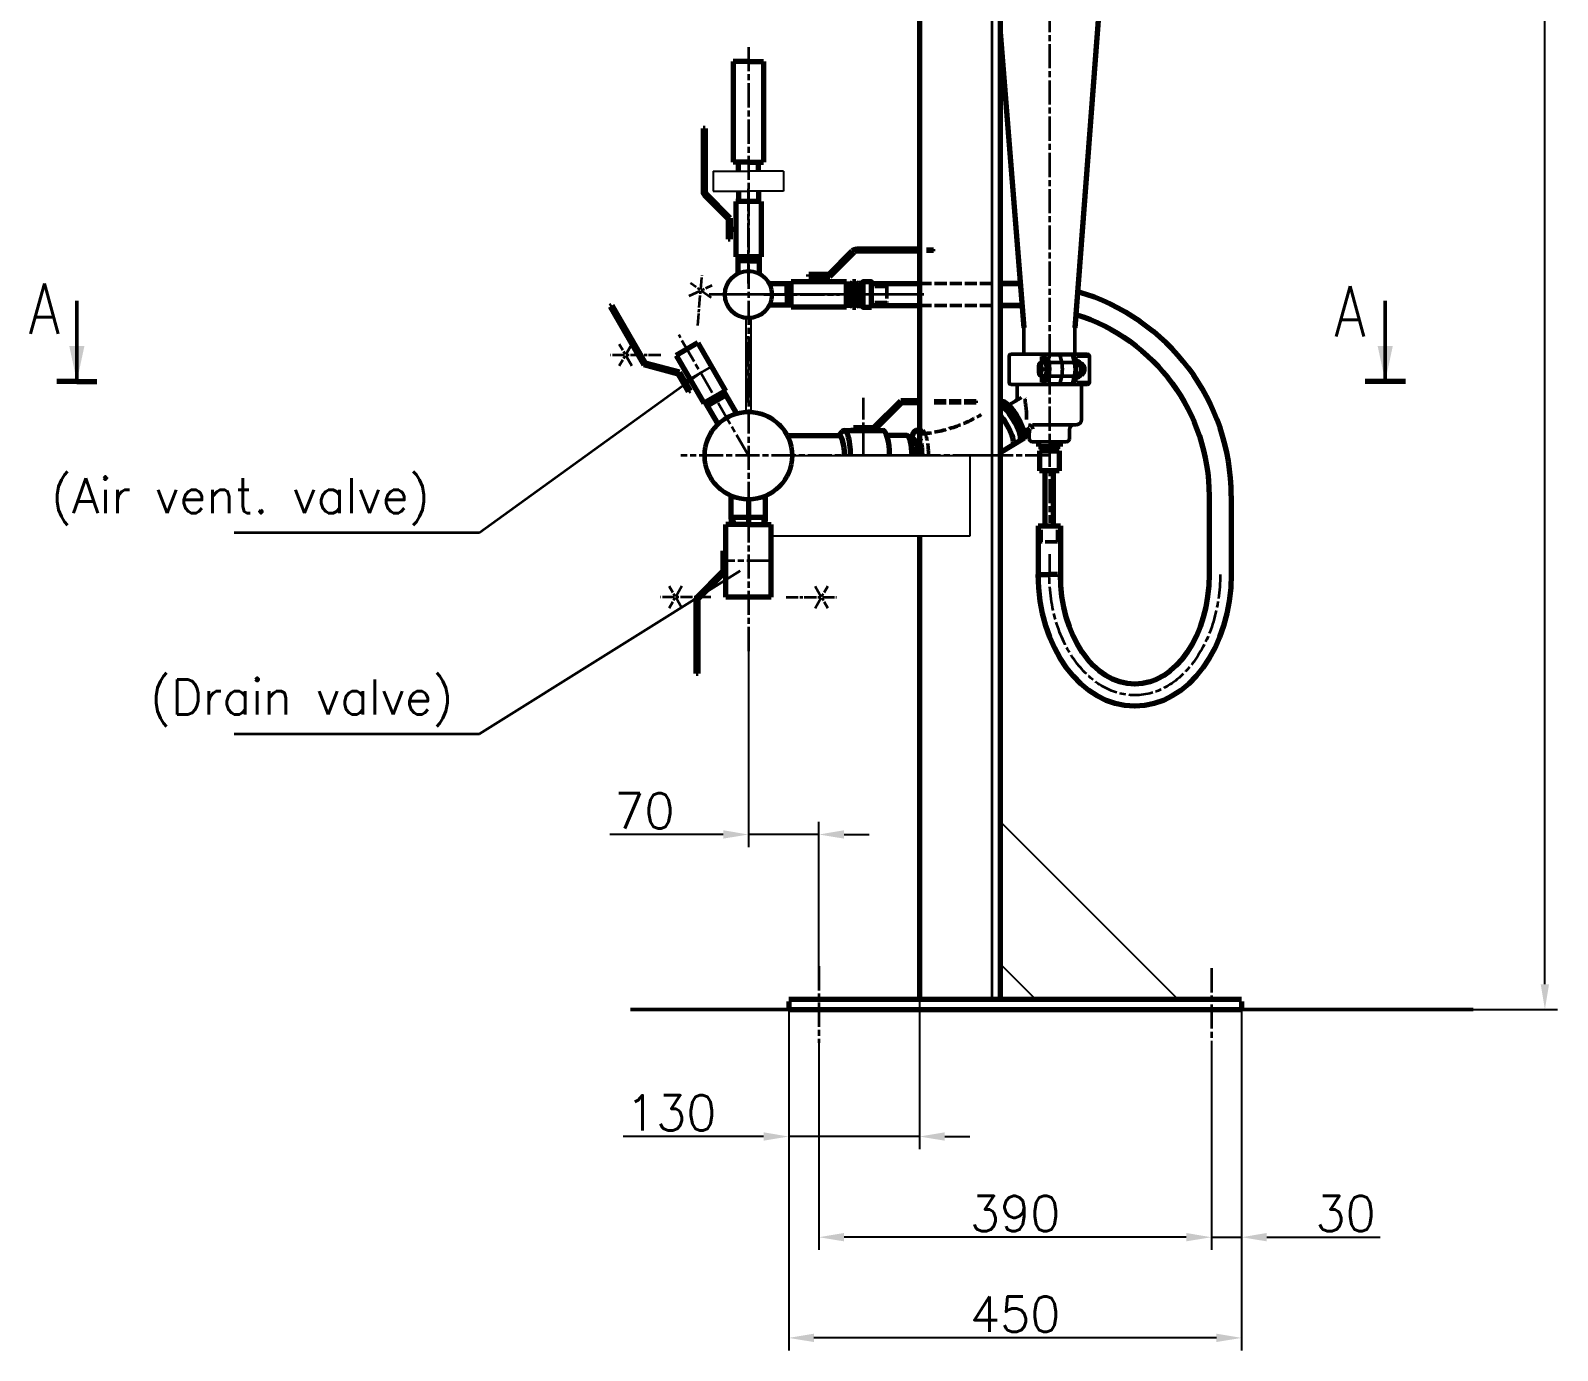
# Model space of a CAD drawing. Header units: millimetres. Extents: x 342 to 10709, y -204 to 5496.
# Drawn here: x 3415 to 4932, y -204 to 1107 of the extents above; entities that cross this region are included whole.
import ezdxf

# ---------------------------------------------------------------- set-up
doc = ezdxf.new("R2010")
doc.units = ezdxf.units.MM
doc.linetypes.add('ACAD_ISO02W100', pattern=[15, 12, -3])
doc.linetypes.add('ACAD_ISO08W100', pattern=[36, 24, -3, 6, -3])
doc.layers.add('AHL-CON-70', color=7, linetype='Continuous')
for name, color, linetype, lineweight in [('M_EQUIP_D1', 3, 'Continuous', 35), ('M_EQUIP_E3', 3, 'Continuous', 35), ('M_EQUIP_E5', 2, 'ACAD_ISO02W100', 50), ('M_EQUIP_E7', 7, 'Continuous', 70), ('M_EQUIP_T13', 3, 'Continuous', 35), ('M_EQUIP_TA5', 2, 'Continuous', 50), ('M_TANKS_E3', 3, 'ACAD_ISO08W100', 35), ('M_TANKS_E7', 7, 'Continuous', 70), ('Visible Edges', 7, 'Continuous', 50), ('Visible Tangent Edges', 7, 'Continuous', 50)]:
    doc.layers.add(name, color=color, linetype=linetype, lineweight=lineweight)
doc.styles.add('Simplex', font='SIMPLEX.SHX')
doc.dimstyles.new('nordic-1-35-0', dxfattribs={"dimscale": 10, "dimtxt": 3.5, "dimasz": 2.5, "dimexe": 1.25, "dimexo": 0, "dimgap": 0.6, "dimtad": 1, "dimdec": 0, "dimdsep": 46, "dimtxsty": 'Simplex', "dimcen": 2.5, "dimclrd": 3, "dimclre": 3, "dimclrt": 3, "dimadec": 1, "dimazin": 2, "dimtfac": 1, "dimtdec": 0, "dimtmove": 0, "dimatfit": 0, "dimfxl": 1, "dimtolj": 1, "dimtzin": 0, "dimarcsym": 0})

# ---------------------------------------------------------------- blocks, each defined once
blk = doc.blocks.new('*D21')
at = {"layer": 'Defpoints', "color": 0, "linetype": 'Continuous', "transparency": 16777216}
for p in [(4198.2, 101.9), (4588.2, 103.8), (4198.2, -91.1)]:
    blk.add_point(p, dxfattribs=at)
at = {"layer": 'M_EQUIP_D1', "color": 3, "linetype": 'Continuous', "lineweight": -2, "transparency": 16777216}
for p, q in [((4198.2, 101.9), (4198.2, -103.6)), ((4588.2, 103.8), (4588.2, -103.6)), ((4563.2, -91.1), (4223.2, -91.1))]:
    blk.add_line(p, q, dxfattribs=at)
at = {"layer": 'M_EQUIP_D1', "color": 3, "linetype": 'Continuous', "transparency": 16777216}
for points in [[(4223.2, -86.9), (4223.2, -95.2), (4198.2, -91.1)], [(4563.2, -86.9), (4563.2, -95.2), (4588.2, -91.1)]]:
    blk.add_solid(points, dxfattribs=at)
at = {"layer": 'M_EQUIP_D1', "color": 3, "linetype": 'Continuous', "transparency": 16777216, "insert": (4393.2, -67.6), "char_height": 35, "attachment_point": 5, "style": 'Simplex'}
blk.add_mtext('\\A1;390', dxfattribs=at)
blk = doc.blocks.new('*D22')
at = {"layer": 'Defpoints', "color": 0, "linetype": 'Continuous', "transparency": 16777216}
for p in [(4168.2, 135.2), (4618.2, 135.2), (4168.2, -191.1)]:
    blk.add_point(p, dxfattribs=at)
at = {"layer": 'M_EQUIP_D1', "color": 3, "linetype": 'Continuous', "lineweight": -2, "transparency": 16777216}
for p, q in [((4168.2, 135.2), (4168.2, -203.6)), ((4618.2, 135.2), (4618.2, -203.6)), ((4593.2, -191.1), (4193.2, -191.1))]:
    blk.add_line(p, q, dxfattribs=at)
at = {"layer": 'M_EQUIP_D1', "color": 3, "linetype": 'Continuous', "transparency": 16777216}
for points in [[(4193.2, -186.9), (4193.2, -195.2), (4168.2, -191.1)], [(4593.2, -186.9), (4593.2, -195.2), (4618.2, -191.1)]]:
    blk.add_solid(points, dxfattribs=at)
at = {"layer": 'M_EQUIP_D1', "color": 3, "linetype": 'Continuous', "transparency": 16777216, "insert": (4393.2, -167.6), "char_height": 35, "attachment_point": 5, "style": 'Simplex'}
blk.add_mtext('\\A1;450', dxfattribs=at)
blk = doc.blocks.new('*D23')
at = {"layer": 'Defpoints', "color": 0, "linetype": 'Continuous', "transparency": 16777216}
for p in [(4298.2, 143.2), (4168.2, 135.2), (4298.2, 8.9)]:
    blk.add_point(p, dxfattribs=at)
at = {"layer": 'M_EQUIP_D1', "color": 3, "linetype": 'Continuous', "lineweight": -2, "transparency": 16777216}
for p, q in [((4298.2, 143.2), (4298.2, -3.6)), ((4168.2, 135.2), (4168.2, -3.6)), ((4143.2, 8.9), (4003.9, 8.9)), ((4298.2, 8.9), (4168.2, 8.9)), ((4323.2, 8.9), (4348.2, 8.9))]:
    blk.add_line(p, q, dxfattribs=at)
at = {"layer": 'M_EQUIP_D1', "color": 3, "linetype": 'Continuous', "transparency": 16777216}
for points in [[(4143.2, 13.1), (4143.2, 4.8), (4168.2, 8.9)], [(4323.2, 13.1), (4323.2, 4.8), (4298.2, 8.9)]]:
    blk.add_solid(points, dxfattribs=at)
at = {"layer": 'M_EQUIP_D1', "color": 3, "linetype": 'Continuous', "transparency": 16777216, "insert": (4051.5, 32.4), "char_height": 35, "attachment_point": 5, "style": 'Simplex'}
blk.add_mtext('\\A1;130', dxfattribs=at)
blk = doc.blocks.new('*D24')
at = {"layer": 'Defpoints', "color": 0, "linetype": 'Continuous', "transparency": 16777216}
for p in [(4128.2, 491), (4128.2, 308.9), (4198.2, 178)]:
    blk.add_point(p, dxfattribs=at)
at = {"layer": 'M_EQUIP_D1', "color": 3, "linetype": 'Continuous', "lineweight": -2, "transparency": 16777216}
for p, q in [((4128.2, 491), (4128.2, 296.4)), ((4198.2, 178), (4198.2, 321.4)), ((4103.2, 308.9), (3990.5, 308.9)), ((4198.2, 308.9), (4128.2, 308.9)), ((4223.2, 308.9), (4248.2, 308.9))]:
    blk.add_line(p, q, dxfattribs=at)
at = {"layer": 'M_EQUIP_D1', "color": 3, "linetype": 'Continuous', "transparency": 16777216}
for points in [[(4103.2, 313.1), (4103.2, 304.8), (4128.2, 308.9)], [(4223.2, 313.1), (4223.2, 304.8), (4198.2, 308.9)]]:
    blk.add_solid(points, dxfattribs=at)
at = {"layer": 'M_EQUIP_D1', "color": 3, "linetype": 'Continuous', "transparency": 16777216, "insert": (4024.9, 332.4), "char_height": 35, "attachment_point": 5, "style": 'Simplex'}
blk.add_mtext('\\A1;70', dxfattribs=at)
blk = doc.blocks.new('*D25')
at = {"layer": 'Defpoints', "color": 0, "linetype": 'Continuous', "transparency": 16777216}
for p in [(4618.2, 135.2), (4588.2, 103.8), (4618.2, -91.1)]:
    blk.add_point(p, dxfattribs=at)
at = {"layer": 'M_EQUIP_D1', "color": 3, "linetype": 'Continuous', "lineweight": -2, "transparency": 16777216}
for p, q in [((4618.2, 135.2), (4618.2, -103.6)), ((4588.2, 103.8), (4588.2, -103.6)), ((4563.2, -91.1), (4538.2, -91.1)), ((4588.2, -91.1), (4618.2, -91.1)), ((4643.2, -91.1), (4755.9, -91.1))]:
    blk.add_line(p, q, dxfattribs=at)
at = {"layer": 'M_EQUIP_D1', "color": 3, "linetype": 'Continuous', "transparency": 16777216}
for points in [[(4563.2, -86.9), (4563.2, -95.2), (4588.2, -91.1)], [(4643.2, -86.9), (4643.2, -95.2), (4618.2, -91.1)]]:
    blk.add_solid(points, dxfattribs=at)
at = {"layer": 'M_EQUIP_D1', "color": 3, "linetype": 'Continuous', "transparency": 16777216, "insert": (4721.5, -67.6), "char_height": 35, "attachment_point": 5, "style": 'Simplex'}
blk.add_mtext('\\A1;30', dxfattribs=at)
blk = doc.blocks.new('*D26')
at = {"layer": 'Defpoints', "color": 0, "linetype": 'Continuous', "transparency": 16777216}
for p in [(4290.7, 2396.9), (4919.6, 2396.9), (4848.3, 135.2)]:
    blk.add_point(p, dxfattribs=at)
at = {"layer": 'M_EQUIP_D1', "color": 3, "linetype": 'Continuous', "lineweight": -2, "transparency": 16777216}
for p, q in [((4290.7, 2396.9), (4932.1, 2396.9)), ((4919.6, 160.2), (4919.6, 2371.9)), ((4848.3, 135.2), (4932.1, 135.2))]:
    blk.add_line(p, q, dxfattribs=at)
at = {"layer": 'M_EQUIP_D1', "color": 3, "linetype": 'Continuous', "transparency": 16777216}
for points in [[(4915.4, 2371.9), (4923.7, 2371.9), (4919.6, 2396.9)], [(4915.4, 160.2), (4923.7, 160.2), (4919.6, 135.2)]]:
    blk.add_solid(points, dxfattribs=at)
at = {"layer": 'M_EQUIP_D1', "color": 3, "linetype": 'Continuous', "lineweight": 35, "transparency": 16777216, "insert": (4886.9, 1317.3), "char_height": 35, "attachment_point": 5, "rotation": 90, "style": 'Simplex'}
blk.add_mtext('\\A1;(2260)', dxfattribs=at)
blk = doc.blocks.new('TOIMITUSR')
at = {"layer": 'M_EQUIP_E3', "linetype": 'ACAD_ISO08W100', "lineweight": 35}
for p, q in [((30, 0), (130, 0)), ((87.5, -21.7), (112.5, 21.7)), ((87.5, 21.7), (112.5, -21.7))]:
    blk.add_line(p, q, dxfattribs=at)
blk = doc.blocks.new('cutarrow')
at = {"color": 0, "linetype": 'Continuous', "lineweight": 50}
blk.add_line((-8, 0), (0, 0), dxfattribs=at)
blk.add_solid([(-3.5, 0.75), (-3.5, -0.75), (0, 0)], dxfattribs=at)
at = {"color": 0, "linetype": 'Continuous', "lineweight": 50, "style": 'Simplex', "width": 0.8}
blk.add_attdef('A', (-8, 1), '', height=5, dxfattribs=at)

msp = doc.modelspace()

# ---------------------------------------------------------------- linework, layer by layer
msp.add_line((4378.21, 856.22), (4398.27, 856.22))
at = {"linetype": 'Continuous'}
for p, q in [((4554.98, 145.19), (4378.21, 321.97)), ((4413.56, 145.19), (4378.21, 180.55))]:
    msp.add_line(p, q, dxfattribs=at)
msp.add_lwpolyline([(4378.21, 834.22), (4400.04, 834.22)])
at = {"lineweight": 35}
for centre, radius in [((4128.21, 845.22), 24.15), ((4128.21, 845.22), 22.55), ((4128.21, 685.21), 44.45), ((4128.21, 685.21), 42.45)]:
    msp.add_circle(centre, radius, dxfattribs=at)
at = {"layer": 'AHL-CON-70'}
for p, q in [((4093.21, 967.78), (4093.21, 947.78)), ((4093.21, 967.78), (4128.21, 967.78)), ((4163.21, 967.78), (4128.21, 967.78)), ((4163.21, 967.78), (4163.21, 947.78)), ((4093.21, 947.78), (4128.21, 947.78)), ((4163.21, 947.78), (4128.21, 947.78)), ((4138.21, 937.78), (4118.21, 937.78)), ((4225.67, 835.22), (4225.67, 855.22)), ((4075.76, 796.04), (4058.44, 786.04))]:
    msp.add_line(p, q, dxfattribs=at)
at = {"layer": 'AHL-CON-70', "linetype": 'Continuous'}
for p, q in [((4125.71, 821.19), (4125.71, 729.59)), ((4130.71, 821.19), (4130.71, 729.59)), ((4172.66, 685.21), (4348.21, 685.21)), ((4314.03, 685.21), (4230.34, 685.21)), ((4348.21, 685.21), (4348.21, 605.21)), ((4348.21, 685.21), (4348.21, 605.21)), ((4298.21, 605.21), (4150.71, 605.21)), ((4348.21, 605.21), (4298.21, 605.21))]:
    msp.add_line(p, q, dxfattribs=at)
at = {"layer": 'Defpoints', "color": 0, "linetype": 'ByBlock'}
msp.add_point((4168.21, 135.19), dxfattribs=at)
msp.add_point((4168.21, 135.19), dxfattribs=at)
at = {"layer": 'M_EQUIP_E3', "color": 3, "linetype": 'ACAD_ISO08W100', "lineweight": 35}
for p, q in [((4427.21, 2101.95), (4427.21, 618.55)), ((4128.21, 1091.03), (4128.21, 491.03)), ((4115.71, 910.28), (4108.21, 910.28)), ((4198.17, 857.72), (4198.17, 865.22)), ((4128.21, 685.21), (4058.96, 805.14)), ((4091.47, 773.83), (4063.33, 757.58)), ((4427.21, 685.21), (4061.15, 685.21)), ((4388.21, 685.21), (4351.14, 685.21)), ((4427.21, 685.21), (4351.14, 685.21)), ((4427.21, 685.21), (4351.14, 685.21)), ((4150.71, 580.65), (4103.21, 580.65)), ((4198.21, 178.02), (4198.21, 101.86)), ((4588.21, 176.06), (4588.21, 103.82))]:
    msp.add_line(p, q, dxfattribs=at)
at = {"layer": 'M_EQUIP_E3', "color": 3, "linetype": 'Continuous', "lineweight": 35}
for p, q in [((4370.21, 1995.22), (4370.21, 143.19)), ((4119.06, 882.78), (4119.06, 878.76)), ((4137.36, 882.78), (4137.36, 878.76)), ((4170.67, 854.37), (4166.65, 854.37)), ((4302.59, 845.22), (4089.13, 845.22)), ((4170.67, 836.07), (4166.65, 836.07)), ((3860.93, 608.94), (4080.65, 767.58)), ((4102.53, 747.98), (4104.54, 744.5)), ((4086.68, 738.83), (4088.69, 735.35)), ((3617.09, 608.94), (3860.93, 608.94)), ((3860.93, 408.94), (4120.12, 570.9)), ((3617.09, 408.94), (3860.93, 408.94))]:
    msp.add_line(p, q, dxfattribs=at)
at = {"layer": 'M_EQUIP_E3', "linetype": 'ACAD_ISO08W100', "lineweight": 35}
for p, q in [((4128.21, 856.16), (4128.21, 950.35)), ((4143.67, 845.22), (4218.86, 845.22)), ((4128.21, 737.86), (4128.21, 804)), ((4242.61, 685.21), (4242.61, 742.52)), ((4304.91, 685.21), (4230.59, 685.21)), ((4427.21, 685.21), (4351.14, 685.21))]:
    msp.add_line(p, q, dxfattribs=at)
at = {"layer": 'M_EQUIP_E5', "color": 2, "linetype": 'ACAD_ISO02W100', "lineweight": 50}
for p, q in [((4312.17, 890.22), (4305.06, 890.22)), ((4312.17, 888.22), (4305.06, 888.22)), ((4312.17, 888.22), (4312.17, 890.22)), ((4265.8, 853.22), (4250.37, 853.22)), ((4265.8, 853.22), (4265.8, 837.22)), ((4298.21, 856.22), (4370.21, 856.22)), ((4370.21, 856.22), (4330.85, 856.22)), ((4265.8, 837.22), (4250.37, 837.22)), ((4370.21, 834.22), (4330.85, 834.22)), ((4354.61, 739.71), (4311.88, 739.71)), ((4354.61, 737.71), (4312.17, 737.71)), ((4354.61, 737.71), (4354.61, 739.71)), ((4419.21, 599.51), (4419.21, 615.51)), ((4435.21, 599.51), (4435.21, 615.51)), ((4435.21, 599.51), (4419.21, 599.51))]:
    msp.add_line(p, q, dxfattribs=at)
at = {"layer": 'M_EQUIP_E5', "color": 2, "linetype": 'Continuous', "lineweight": 50}
msp.add_line((4848.35, 135.19), (4010.93, 135.19), dxfattribs=at)
at = {"layer": 'M_EQUIP_E5', "color": 2, "linetype": 'ACAD_ISO02W100', "lineweight": 50}
msp.add_lwpolyline([(4298.21, 834.22), (4370.21, 834.22)], dxfattribs=at)
msp.add_arc((4288.09, 845.21), 139, 274.17405, 300.86748, dxfattribs=at)
for centre, start_param, end_param in [((4294.89, 685.21), 4.712389, 5.4267589), ((4300.69, 685.21), -1.5707963, 0)]:
    msp.add_ellipse(centre, major_axis=(0, 25), ratio=0.258819, start_param=start_param, end_param=end_param, dxfattribs=at)
at = {"layer": 'M_EQUIP_E7', "color": 7, "linetype": 'Continuous', "lineweight": 70}
for p, q in [((4378.21, 1995.22), (4378.21, 143.19)), ((4298.21, 1490.89), (4298.21, 685.21)), ((4128.21, 1076.61), (4113.21, 1076.61)), ((4113.21, 1076.61), (4113.21, 976.61)), ((4128.21, 1076.61), (4143.21, 1076.61)), ((4143.21, 1076.61), (4143.21, 976.61)), ((4085.21, 1010.28), (4083.21, 1010.28)), ((4128.21, 976.61), (4113.21, 976.61)), ((4118.21, 967.78), (4118.21, 976.61)), ((4128.21, 976.61), (4143.21, 976.61)), ((4138.21, 967.78), (4138.21, 976.61)), ((4108.21, 920.28), (4084.96, 943.52)), ((4110.21, 921.11), (4086.08, 945.23)), ((4115.71, 937.78), (4115.71, 882.78)), ((4140.71, 937.78), (4115.71, 937.78)), ((4140.71, 937.78), (4140.71, 882.78)), ((4108.21, 920.28), (4108.21, 900.28)), ((4110.21, 920.28), (4108.21, 920.28)), ((4110.21, 921.11), (4110.21, 900.28)), ((4110.21, 900.28), (4108.21, 900.28)), ((4112.43, 910.23), (4115.71, 910.23)), ((4140.71, 882.78), (4115.71, 882.78)), ((4117.56, 882.78), (4117.56, 866.89)), ((4138.86, 882.78), (4138.86, 866.89)), ((4208.17, 865.22), (4231.41, 888.46)), ((4209, 863.22), (4233.12, 887.34)), ((4128.21, 878.76), (4117.56, 878.76)), ((4128.21, 878.76), (4138.86, 878.76)), ((4208.17, 865.22), (4188.17, 865.22)), ((4188.17, 863.22), (4188.17, 865.22)), ((4208.17, 863.22), (4208.17, 865.22)), ((4170.67, 855.87), (4149.88, 855.87)), ((4166.65, 845.22), (4166.65, 855.87)), ((4170.67, 832.72), (4170.67, 857.72)), ((4225.67, 857.72), (4170.67, 857.72)), ((4209, 863.22), (4188.17, 863.22)), ((4198.12, 860.99), (4198.12, 857.72)), ((4225.67, 832.72), (4225.67, 857.72)), ((4170.67, 834.57), (4149.88, 834.57)), ((4166.65, 845.22), (4166.65, 834.57)), ((3992.41, 834.42), (3990.68, 833.42)), ((3990.68, 833.42), (4024.18, 775.39)), ((3992.41, 834.42), (4025.49, 777.11)), ((4225.67, 832.72), (4170.67, 832.72)), ((4077.93, 797.29), (4056.28, 784.79)), ((4077.93, 797.29), (4105.43, 749.66)), ((4058.33, 766.24), (4024.18, 775.39)), ((4059.64, 767.96), (4025.49, 777.11)), ((4056.28, 784.79), (4083.78, 737.16)), ((4060.06, 767.24), (4058.33, 766.24)), ((4058.33, 766.24), (4068.33, 748.92)), ((4059.64, 767.96), (4070.06, 749.92)), ((4059.85, 767.6), (4070.27, 749.56)), ((4067.22, 759.29), (4070.05, 760.93)), ((4070.06, 749.92), (4068.33, 748.92)), ((4105.43, 749.66), (4083.78, 737.16)), ((4096.61, 739.93), (4105.84, 745.25)), ((4103.83, 748.73), (4115.85, 727.91)), ((4085.38, 738.08), (4097.41, 717.26)), ((4096.61, 739.93), (4087.39, 734.6)), ((4252.61, 712.71), (4279.61, 739.71)), ((4253.44, 710.71), (4280.44, 737.71)), ((4298.21, 739.71), (4279.61, 739.71)), ((4298.21, 737.71), (4280.44, 737.71)), ((4378.21, 737.14), (4380.45, 738.48)), ((4232.61, 710.71), (4232.61, 712.71)), ((4252.61, 712.71), (4232.61, 712.71)), ((4253.44, 710.71), (4232.61, 710.71)), ((4252.61, 710.71), (4252.61, 712.71)), ((4288.08, 702.74), (4291.24, 702.74)), ((4378.21, 688.2), (4402, 702.42)), ((4111.18, 624.15), (4111.18, 644.15)), ((4128.21, 640.76), (4128.21, 615.21)), ((4145.23, 624.15), (4145.23, 644.15)), ((4111.65, 616.65), (4111.18, 624.15)), ((4111.18, 624.15), (4145.23, 624.15)), ((4112.66, 624.15), (4113.13, 616.65)), ((4143.75, 624.15), (4143.28, 616.65)), ((4144.76, 616.65), (4145.14, 622.68)), ((4145.14, 622.68), (4145.23, 624.15)), ((4105.71, 605.84), (4105.71, 616.65)), ((4128.21, 616.65), (4105.71, 616.65)), ((4128.21, 616.65), (4150.71, 616.65)), ((4150.71, 605.21), (4150.71, 616.65)), ((4105.71, 544.65), (4105.71, 605.84)), ((4150.71, 544.65), (4150.71, 605.21)), ((4298.21, 605.21), (4298.21, 143.19)), ((4105.21, 590.65), (4103.21, 590.65)), ((4103.21, 570.65), (4103.21, 590.65)), ((4105.21, 569.82), (4105.21, 590.65)), ((4103.21, 570.65), (4076.21, 543.65)), ((4105.21, 569.82), (4078.21, 542.82)), ((4105.21, 570.65), (4103.21, 570.65)), ((4076.21, 468.65), (4076.21, 543.65)), ((4078.21, 468.65), (4078.21, 542.82)), ((4150.71, 544.65), (4105.71, 544.65)), ((4078.21, 468.65), (4076.21, 468.65)), ((4168.21, 145.19), (4618.21, 145.19)), ((4168.21, 143.19), (4168.21, 135.19)), ((4168.21, 143.19), (4168.21, 135.19)), ((4618.21, 143.19), (4618.21, 135.19)), ((4168.21, 135.19), (4618.21, 135.19))]:
    msp.add_line(p, q, dxfattribs=at)
at = {"layer": 'M_EQUIP_E7', "lineweight": 70}
for p, q in [((4083.21, 1010.28), (4083.21, 947.76)), ((4085.21, 1010.28), (4085.21, 947.35)), ((4298.17, 888.22), (4235.24, 888.22)), ((4298.17, 890.22), (4235.66, 890.22)), ((4285.59, 705.21), (4265.81, 705.21))]:
    msp.add_line(p, q, dxfattribs=at)
at = {"layer": 'M_EQUIP_E7', "linetype": 'Continuous'}
for p, q in [((4118.21, 947.78), (4118.21, 937.78)), ((4138.21, 947.78), (4138.21, 937.78)), ((4138.21, 937.9), (4138.21, 937.78)), ((4398.27, 856.22), (4378.21, 856.22)), ((4225.8, 835.22), (4225.67, 835.22)), ((4400.04, 834.22), (4378.21, 834.22)), ((4075.7, 796.15), (4075.76, 796.04))]:
    msp.add_line(p, q, dxfattribs=at)
at = {"layer": 'M_EQUIP_E7', "linetype": 'Continuous', "lineweight": 70}
for p, q in [((4225.67, 855.7), (4230.67, 856.01)), ((4230.67, 834.42), (4230.67, 856.01)), ((4230.67, 835.65), (4230.67, 854.79)), ((4234.84, 857.98), (4231.5, 857.98)), ((4234.84, 851.6), (4231.5, 851.6)), ((4235.67, 834.42), (4235.67, 856.01)), ((4235.67, 854.79), (4235.67, 835.65)), ((4237.73, 853.22), (4235.67, 853.22)), ((4237.73, 856.22), (4242.01, 856.22)), ((4242.01, 856.22), (4237.73, 856.22)), ((4225.67, 834.74), (4230.67, 834.42)), ((4234.84, 838.84), (4231.5, 838.84)), ((4237.73, 837.22), (4235.67, 837.22)), ((4234.84, 832.46), (4231.5, 832.46)), ((4242.01, 834.22), (4237.73, 834.22)), ((4167.9, 705.21), (4218.46, 705.21)), ((4221.45, 709.17), (4217.76, 705.21)), ((4223.29, 710.21), (4261.93, 710.21)), ((4298.21, 710.21), (4294.89, 710.21)), ((4416.39, 698.96), (4416.39, 694.38)), ((4438.03, 698.96), (4438.03, 694.38)), ((4416.39, 694.38), (4427.21, 694.38)), ((4417.34, 690.07), (4437.08, 690.07)), ((4417.34, 690.07), (4417.34, 670.07)), ((4420.34, 690.79), (4420.34, 690.07)), ((4434.08, 690.79), (4420.34, 690.79)), ((4421.1, 694.38), (4421.1, 690.79)), ((4438.03, 694.38), (4427.21, 694.38)), ((4433.31, 694.38), (4433.31, 690.79)), ((4434.08, 690.79), (4434.08, 690.07)), ((4437.08, 690.07), (4437.08, 670.07)), ((4437.08, 670.07), (4417.34, 670.07)), ((4423.21, 615.51), (4423.21, 670.07)), ((4431.21, 615.51), (4431.21, 670.07)), ((4416.21, 615.51), (4438.21, 615.51)), ((4419.11, 567.21), (4427.21, 567.21))]:
    msp.add_line(p, q, dxfattribs=at)
for points in [[(4237.73, 856.22), (4237.73, 834.22), (4242.01, 834.22)], [(3460.93, 758.94), (3440.93, 758.94)], [(3460.93, 758.94), (3480.93, 758.94)], [(4780.93, 758.94), (4740.93, 758.94)]]:
    msp.add_lwpolyline(points, dxfattribs=at)
msp.add_lwpolyline([(4250.37, 832.8), (4250.37, 857.73), (4242.01, 857.73), (4242.01, 832.8)], close=True, dxfattribs=at)
at = {"layer": 'M_EQUIP_E7', "lineweight": 70}
for centre, radius, start, end in [((4089.21, 947.76), 6, 180, 225), ((4088.21, 947.35), 3, 180, 225), ((4235.66, 884.22), 6, 90, 135), ((4235.24, 885.22), 3, 90, 135)]:
    msp.add_arc(centre, radius, start, end, dxfattribs=at)
at = {"layer": 'M_EQUIP_E7', "linetype": 'Continuous', "lineweight": 70}
for centre, radius, start, end in [((4237.21, 854.79), 6.53, 150.78092, 209.21908), ((4255.56, 845.22), 24.89, 165.14909, 194.85091), ((4229.15, 854.79), 6.52, 330.71366, 29.28634), ((4210.84, 845.22), 24.83, 345.11377, 14.88623), ((4237.21, 835.65), 6.53, 150.78092, 209.21908), ((4229.15, 835.65), 6.52, 330.71366, 29.28634)]:
    msp.add_arc(centre, radius, start, end, dxfattribs=at)
for centre, major_axis, start_param, end_param in [((4386.93, 717.88), (10.77, -18.03), 0, 2.8171669), ((4391.22, 720.45), (10.77, -18.03), 0, 3.1415927), ((4380.06, 713.78), (10.77, -18.03), 0, 2.1383616), ((4218.46, 685.21), (0, 20), -1.5707963, 0), ((4223.29, 685.21), (0, 25), 4.712389, 6.5718919), ((4261.93, 685.21), (0, 25), -1.5707963, 0), ((4285.59, 685.21), (0, 20), -1.5707963, 0), ((4294.89, 685.21), (0, 25), 5.7455626, 7.0767175), ((4291.24, 685.21), (0, 17.53), 4.712389, 6.2831853)]:
    msp.add_ellipse(centre, major_axis=major_axis, ratio=0.258819, start_param=start_param, end_param=end_param, dxfattribs=at)
at = {"layer": 'M_TANKS_E3', "color": 3, "linetype": 'ACAD_ISO08W100', "lineweight": 35}
msp.add_line((4427.21, 587.21), (4427.21, 567.21), dxfattribs=at)
at = {"layer": 'M_TANKS_E3', "color": 3, "linetype": 'ACAD_ISO08W100', "lineweight": 35, "extrusion": (0, 0, -1)}
msp.add_ellipse((4512.06, 567.21), major_axis=(0, -120), ratio=0.7070833, start_param=4.712389, end_param=7.8539816, dxfattribs=at)
at = {"layer": 'M_TANKS_E7', "linetype": 'Continuous'}
for p, q in [((4483.74, 1223.44), (4452.61, 812.25)), ((4378.21, 1105.89), (4401.81, 812.25)), ((4250.37, 856.22), (4298.21, 856.22)), ((4378.21, 856.22), (4398.27, 856.22)), ((4607.91, 645.22), (4607.91, 567.21)), ((4416.21, 615.51), (4416.21, 560.95)), ((4438.21, 615.51), (4438.21, 560.95)), ((4435.3, 567.21), (4427.21, 567.21))]:
    msp.add_line(p, q, dxfattribs=at)
for points in [[(4250.37, 834.22), (4298.21, 834.22)], [(4378.21, 834.22), (4400.04, 834.22)]]:
    msp.add_lwpolyline(points, dxfattribs=at)
msp.add_lwpolyline([(4453.61, 825.51, -0.3275322), (4585.91, 645.22), (4585.91, 567.21)], format="xyb", dxfattribs=at)
msp.add_arc((4396.91, 645.22), 211, 0, 73.93072, dxfattribs=at)
at = {"layer": 'M_TANKS_E7', "linetype": 'Continuous', "extrusion": (0, 0, -1)}
for major_axis, ratio in [((0, -131), 0.7316794), ((0, -109), 0.6775229)]:
    msp.add_ellipse((4512.06, 567.21), major_axis=major_axis, ratio=ratio, start_param=4.712389, end_param=7.8539816, dxfattribs=at)
at = {"layer": 'Visible Edges'}
for p, q in [((4401.81, 785.96), (4401.81, 812.25)), ((4452.61, 785.96), (4452.61, 812.25)), ((4387.21, 783.96), (4387.21, 757.96)), ((4419.7, 785.96), (4389.21, 785.96)), ((4417.17, 776.72), (4417.54, 777.46)), ((4417.95, 777.46), (4417.54, 777.46)), ((4419.48, 777.46), (4417.95, 777.46)), ((4423.46, 777.46), (4419.48, 777.46)), ((4419.7, 785.96), (4424.67, 785.96)), ((4423.15, 777.71), (4419.84, 777.71)), ((4422.06, 777.71), (4422.02, 777.46)), ((4424.43, 770.96), (4423.46, 777.46)), ((4424.67, 785.96), (4437.33, 785.96)), ((4437.33, 785.96), (4449.99, 785.96)), ((4437.71, 785.29), (4439.49, 777.62)), ((4437.71, 785.29), (4439.49, 777.62)), ((4449.99, 785.96), (4452.33, 785.96)), ((4452.14, 783.06), (4453.61, 776.74)), ((4465.21, 785.96), (4452.33, 785.96)), ((4453.21, 778.46), (4456.41, 778.46)), ((4454.68, 774.71), (4458.09, 774.71)), ((4457.73, 776.76), (4459.77, 776.76)), ((4458.06, 776.1), (4457.75, 776.72)), ((4460.86, 774.96), (4460.97, 774.96)), ((4461.93, 774.07), (4461.24, 774.81)), ((4467.21, 783.96), (4467.21, 757.96)), ((4417.17, 765.2), (4417.54, 764.46)), ((4417.54, 764.46), (4417.95, 764.46)), ((4417.95, 764.46), (4419.48, 764.46)), ((4423.46, 764.46), (4419.48, 764.46)), ((4419.84, 764.21), (4423.15, 764.21)), ((4424.43, 770.96), (4420.45, 770.96)), ((4422.02, 764.46), (4422.06, 764.21)), ((4423.46, 764.46), (4424.43, 770.96)), ((4439.49, 764.29), (4437.71, 756.62)), ((4439.49, 764.29), (4437.71, 756.62)), ((4453.61, 765.17), (4452.14, 758.85)), ((4453.21, 763.45), (4456.41, 763.45)), ((4454.68, 767.21), (4458.09, 767.21)), ((4457.73, 765.16), (4459.77, 765.16)), ((4458.06, 765.82), (4457.75, 765.2)), ((4460.86, 766.96), (4460.97, 766.96)), ((4461.93, 767.84), (4461.24, 767.1)), ((4389.21, 755.96), (4419.7, 755.96)), ((4395.21, 741.65), (4395.21, 755.96)), ((4424.67, 755.96), (4419.7, 755.96)), ((4437.33, 755.96), (4424.67, 755.96)), ((4449.99, 755.96), (4437.33, 755.96)), ((4452.33, 755.96), (4449.99, 755.96)), ((4452.33, 755.96), (4465.21, 755.96)), ((4459.21, 720.96), (4459.21, 755.96)), ((4386.76, 735.31), (4399.46, 742.89)), ((4454.21, 715.96), (4410.44, 715.96)), ((4402.2, 709.49), (4407.52, 712.67)), ((4407.21, 701.96), (4407.21, 706.11)), ((4444.21, 698.96), (4410.21, 698.96)), ((4447.21, 701.96), (4447.21, 710.96))]:
    msp.add_line(p, q, dxfattribs=at)
at = {"layer": 'Visible Edges', "flags": 128}
for points in [[(4419.41, 774.21), (4419.39, 774.34), (4419.37, 774.47), (4419.36, 774.6), (4419.34, 774.73), (4419.33, 774.86), (4419.33, 774.99), (4419.32, 775.12), (4419.31, 775.25), (4419.31, 775.38), (4419.31, 775.51), (4419.31, 775.64), (4419.31, 775.77), (4419.31, 775.91), (4419.32, 776.04), (4419.33, 776.18), (4419.34, 776.31), (4419.35, 776.45), (4419.36, 776.59), (4419.38, 776.73), (4419.39, 776.87), (4419.41, 777.02), (4419.43, 777.16), (4419.46, 777.31), (4419.48, 777.46)], [(4420.45, 770.96), (4420.38, 771.11), (4420.32, 771.25), (4420.25, 771.4), (4420.19, 771.54), (4420.13, 771.69), (4420.07, 771.83), (4420.02, 771.97), (4419.97, 772.1), (4419.92, 772.24), (4419.87, 772.37), (4419.82, 772.51), (4419.78, 772.64), (4419.74, 772.77), (4419.7, 772.91), (4419.66, 773.04), (4419.62, 773.17), (4419.59, 773.3), (4419.56, 773.43), (4419.53, 773.56), (4419.5, 773.69), (4419.47, 773.82), (4419.45, 773.95), (4419.43, 774.08), (4419.41, 774.21)], [(4452.14, 783.06), (4452.04, 783.59), (4451.98, 784.12)], [(4453.65, 780.05), (4453.61, 780.06), (4453.57, 780.07), (4453.53, 780.08), (4453.48, 780.1), (4453.44, 780.11), (4453.4, 780.12), (4453.36, 780.13), (4453.32, 780.15), (4453.29, 780.16), (4453.25, 780.17), (4453.21, 780.19), (4453.17, 780.2), (4453.14, 780.21), (4453.1, 780.22), (4453.06, 780.24), (4453.03, 780.25), (4452.99, 780.26), (4452.96, 780.28), (4452.93, 780.29), (4452.9, 780.3), (4452.86, 780.32), (4452.83, 780.33), (4452.8, 780.34), (4452.77, 780.36)], [(4453.61, 776.74), (4453.74, 776.1), (4453.86, 775.43), (4453.96, 774.73), (4454.04, 774.01), (4454.1, 773.26), (4454.15, 772.5), (4454.18, 771.73), (4454.19, 770.96), (4454.18, 770.18), (4454.15, 769.41), (4454.1, 768.65), (4454.04, 767.91), (4453.96, 767.18), (4453.86, 766.48), (4453.74, 765.81), (4453.61, 765.17)], [(4458.82, 776.76), (4458.66, 776.98), (4458.49, 777.19), (4458.31, 777.39), (4458.13, 777.58), (4457.95, 777.77), (4457.76, 777.94), (4457.57, 778.11), (4457.37, 778.27), (4457.17, 778.43), (4456.97, 778.57), (4456.76, 778.72), (4456.54, 778.85), (4456.32, 778.98), (4456.1, 779.1), (4455.87, 779.22), (4455.64, 779.33), (4455.41, 779.44), (4455.17, 779.54), (4454.92, 779.64), (4454.68, 779.73), (4454.43, 779.81), (4454.17, 779.9), (4453.91, 779.97), (4453.65, 780.05)], [(4454.68, 774.71), (4454.64, 774.76), (4454.59, 774.8), (4454.55, 774.84), (4454.51, 774.89), (4454.47, 774.93), (4454.43, 774.97), (4454.39, 775.01), (4454.35, 775.06), (4454.31, 775.1), (4454.27, 775.14), (4454.24, 775.18), (4454.2, 775.22), (4454.16, 775.26), (4454.13, 775.3), (4454.1, 775.34), (4454.06, 775.38), (4454.03, 775.42), (4454, 775.46), (4453.97, 775.5), (4453.93, 775.54), (4453.9, 775.57), (4453.87, 775.61), (4453.85, 775.65), (4453.82, 775.69)], [(4454.17, 772.03), (4454.18, 772.13), (4454.19, 772.23), (4454.2, 772.34), (4454.21, 772.44), (4454.23, 772.55), (4454.24, 772.65), (4454.26, 772.76), (4454.27, 772.87), (4454.29, 772.97), (4454.31, 773.08), (4454.33, 773.19), (4454.35, 773.3), (4454.37, 773.41), (4454.39, 773.52), (4454.42, 773.64), (4454.44, 773.75), (4454.47, 773.87), (4454.49, 773.98), (4454.52, 774.1), (4454.55, 774.22), (4454.58, 774.34), (4454.61, 774.46), (4454.65, 774.59), (4454.68, 774.71)], [(4456.41, 778.46), (4456.58, 778.29), (4456.75, 778.11), (4456.9, 777.95), (4457.03, 777.79), (4457.16, 777.63), (4457.28, 777.47), (4457.39, 777.32), (4457.49, 777.17), (4457.58, 777.02), (4457.67, 776.88), (4457.74, 776.73), (4457.81, 776.59), (4457.87, 776.44), (4457.93, 776.3), (4457.97, 776.15), (4458.01, 776), (4458.05, 775.85), (4458.08, 775.7), (4458.1, 775.55), (4458.11, 775.39), (4458.12, 775.23), (4458.12, 775.06), (4458.11, 774.89), (4458.09, 774.71)], [(4458.09, 774.71), (4458.19, 774.36), (4458.27, 774.01), (4458.35, 773.68), (4458.41, 773.36), (4458.47, 773.04), (4458.52, 772.73), (4458.56, 772.43), (4458.59, 772.13), (4458.62, 771.83), (4458.64, 771.54), (4458.65, 771.25), (4458.65, 770.96), (4458.65, 770.67), (4458.64, 770.38), (4458.62, 770.08), (4458.59, 769.79), (4458.56, 769.49), (4458.52, 769.18), (4458.47, 768.88), (4458.41, 768.56), (4458.35, 768.24), (4458.27, 767.9), (4458.19, 767.56), (4458.09, 767.21)], [(4419.48, 764.46), (4419.46, 764.61), (4419.43, 764.75), (4419.41, 764.9), (4419.39, 765.04), (4419.38, 765.19), (4419.36, 765.33), (4419.35, 765.47), (4419.34, 765.6), (4419.33, 765.74), (4419.32, 765.87), (4419.31, 766.01), (4419.31, 766.14), (4419.31, 766.27), (4419.31, 766.41), (4419.31, 766.54), (4419.31, 766.67), (4419.32, 766.8), (4419.33, 766.93), (4419.33, 767.06), (4419.34, 767.19), (4419.36, 767.32), (4419.37, 767.45), (4419.39, 767.58), (4419.41, 767.71)], [(4419.41, 767.71), (4419.43, 767.84), (4419.45, 767.97), (4419.47, 768.1), (4419.5, 768.23), (4419.53, 768.36), (4419.56, 768.49), (4419.59, 768.62), (4419.62, 768.75), (4419.66, 768.88), (4419.7, 769.01), (4419.74, 769.14), (4419.78, 769.27), (4419.82, 769.41), (4419.87, 769.54), (4419.92, 769.68), (4419.97, 769.81), (4420.02, 769.95), (4420.07, 770.09), (4420.13, 770.23), (4420.19, 770.37), (4420.25, 770.52), (4420.32, 770.66), (4420.38, 770.81), (4420.45, 770.96)], [(4451.98, 757.8), (4452.04, 758.32), (4452.14, 758.85)], [(4452.77, 761.56), (4452.8, 761.57), (4452.83, 761.58), (4452.86, 761.6), (4452.9, 761.61), (4452.93, 761.62), (4452.96, 761.64), (4452.99, 761.65), (4453.03, 761.66), (4453.06, 761.68), (4453.1, 761.69), (4453.14, 761.7), (4453.17, 761.72), (4453.21, 761.73), (4453.25, 761.74), (4453.29, 761.76), (4453.32, 761.77), (4453.36, 761.78), (4453.4, 761.79), (4453.44, 761.81), (4453.48, 761.82), (4453.53, 761.83), (4453.57, 761.84), (4453.61, 761.86), (4453.65, 761.87)], [(4453.65, 761.87), (4453.91, 761.94), (4454.17, 762.02), (4454.43, 762.1), (4454.68, 762.19), (4454.92, 762.28), (4455.17, 762.38), (4455.41, 762.48), (4455.64, 762.58), (4455.87, 762.7), (4456.1, 762.81), (4456.32, 762.94), (4456.54, 763.07), (4456.76, 763.2), (4456.97, 763.34), (4457.17, 763.49), (4457.37, 763.64), (4457.57, 763.81), (4457.76, 763.97), (4457.95, 764.15), (4458.13, 764.34), (4458.31, 764.53), (4458.49, 764.73), (4458.66, 764.94), (4458.82, 765.16)], [(4453.82, 766.23), (4453.85, 766.26), (4453.87, 766.3), (4453.9, 766.34), (4453.93, 766.38), (4453.97, 766.42), (4454, 766.46), (4454.03, 766.5), (4454.06, 766.54), (4454.1, 766.58), (4454.13, 766.62), (4454.16, 766.66), (4454.2, 766.7), (4454.24, 766.74), (4454.27, 766.78), (4454.31, 766.82), (4454.35, 766.86), (4454.39, 766.9), (4454.43, 766.94), (4454.47, 766.99), (4454.51, 767.03), (4454.55, 767.07), (4454.59, 767.12), (4454.64, 767.16), (4454.68, 767.21)], [(4454.68, 767.21), (4454.65, 767.33), (4454.61, 767.45), (4454.58, 767.57), (4454.55, 767.7), (4454.52, 767.81), (4454.49, 767.93), (4454.47, 768.05), (4454.44, 768.16), (4454.42, 768.28), (4454.39, 768.39), (4454.37, 768.5), (4454.35, 768.61), (4454.33, 768.72), (4454.31, 768.83), (4454.29, 768.94), (4454.27, 769.05), (4454.26, 769.16), (4454.24, 769.26), (4454.23, 769.37), (4454.21, 769.47), (4454.2, 769.58), (4454.19, 769.68), (4454.18, 769.79), (4454.17, 769.89)], [(4458.09, 767.21), (4458.11, 767.03), (4458.12, 766.86), (4458.12, 766.69), (4458.11, 766.53), (4458.1, 766.37), (4458.08, 766.22), (4458.05, 766.06), (4458.01, 765.91), (4457.97, 765.77), (4457.93, 765.62), (4457.87, 765.47), (4457.81, 765.33), (4457.74, 765.18), (4457.67, 765.04), (4457.58, 764.89), (4457.49, 764.74), (4457.39, 764.59), (4457.28, 764.44), (4457.16, 764.29), (4457.03, 764.13), (4456.9, 763.97), (4456.75, 763.8), (4456.58, 763.63), (4456.41, 763.45)], [(4393.44, 739.3), (4393.7, 739.47), (4393.95, 739.67), (4394.18, 739.87), (4394.39, 740.09), (4394.57, 740.3), (4394.71, 740.51), (4394.84, 740.71), (4394.94, 740.9), (4395.02, 741.07), (4395.08, 741.22), (4395.12, 741.36), (4395.15, 741.47), (4395.18, 741.56), (4395.19, 741.63), (4395.21, 741.72)]]:
    msp.add_lwpolyline(points, dxfattribs=at)
at = {"layer": 'Visible Edges'}
msp.add_lwpolyline([(4407.21, 706.07), (4407.2, 706.15), (4407.17, 706.29), (4407.14, 706.39), (4407.11, 706.52), (4407.06, 706.66), (4406.99, 706.83), (4406.9, 707.03), (4406.79, 707.25), (4406.64, 707.49), (4406.45, 707.74), (4406.22, 708.01), (4405.94, 708.28), (4405.63, 708.53), (4405.27, 708.77), (4404.88, 708.97), (4404.48, 709.14), (4404.07, 709.26), (4403.68, 709.34), (4403.3, 709.38), (4402.96, 709.38), (4402.65, 709.36), (4402.38, 709.33), (4402.25, 709.3)], dxfattribs=at)
for centre, radius, start, end in [((4389.21, 783.96), 2, 90, 180), ((4449.99, 783.96), 2, 4.59816, 90), ((4465.21, 783.96), 2, 0, 90), ((4389.21, 757.96), 2, 180, 270), ((4449.99, 757.96), 2, 270, 355.40184), ((4465.21, 757.96), 2, 270, 0), ((4452.21, 710.96), 5, 90, 180), ((4454.21, 720.96), 5, 270, 0), ((4410.21, 701.96), 3, 180, 270), ((4444.21, 701.96), 3, 270, 0)]:
    msp.add_arc(centre, radius, start, end, dxfattribs=at)
at = {"layer": 'Visible Edges', "extrusion": (0, 0, -1)}
for centre, major_axis, ratio, start_param, end_param in [((4417.95, 770.96), (0, 6.5), 0.258819, 4.1887902, 5.2359878), ((4417.95, 770.96), (0, 6.5), 0.258819, 5.2359878, 6.2831853), ((4417.95, 770.96), (0, 6.5), 0.258819, 0, 1.0471976), ((4417.95, 770.96), (0, -6.5), 0.258819, 4.1887902, 5.2359878), ((4418.32, 785), (-1.84, -8.6), 0.5404054, 5.5977007, 5.6536277), ((4423.07, 770.96), (0, -5.81), 0.258819, 3.5194893, 5.9052887), ((4437.33, 783.96), (0, 2), 0.258819, 0, 0.8410687), ((4437.33, 783.96), (0, 2), 0.258819, 0, 0.8410687), ((4437.56, 770.96), (0, -10), 0.258819, 3.9826613, 5.4421166), ((4437.56, 770.96), (0, -10), 0.258819, 3.9826613, 5.4421166), ((4457.36, 770.96), (0, -5.8), 0.258819, 3.6242128, 5.8005652), ((4459.77, 770.96), (0, 5.8), 0.258819, 0, 3.1415927), ((4460.97, 770.96), (0, -4), 0.258819, 3.1415927, 6.2831853), ((4461.71, 770.96), (0, 3.23), 0.258819, 0.2712275, 2.8703652), ((4417.95, 770.96), (0, -6.5), 0.258819, 0, 1.0471976), ((4417.95, 770.96), (0, -6.5), 0.258819, 5.2359878, 6.2831853), ((4418.32, 756.92), (-1.84, 8.6), 0.5404054, 0.6295576, 0.6854846), ((4437.33, 757.96), (0, -2), 0.258819, 5.4421166, 6.2831853), ((4437.33, 757.96), (0, -2), 0.258819, 5.4421166, 6.2831853)]:
    msp.add_ellipse(centre, major_axis=major_axis, ratio=ratio, start_param=start_param, end_param=end_param, dxfattribs=at)
at = {"layer": 'Visible Tangent Edges'}
for p, q in [((4419.31, 777.78), (4419.31, 783.63)), ((4422.75, 783.96), (4419.54, 783.96)), ((4423.15, 782.36), (4423.15, 777.95)), ((4424.54, 776.61), (4423.22, 782.29)), ((4425.54, 783.63), (4426.86, 777.94)), ((4437.08, 785.29), (4425.69, 785.29)), ((4438.86, 777.62), (4427.56, 777.62)), ((4449.74, 785.29), (4438.35, 785.29)), ((4440.12, 777.62), (4451.42, 777.62)), ((4451.97, 777.94), (4450.66, 783.63)), ((4453.52, 783.96), (4452.02, 783.96)), ((4453.65, 783.76), (4453.65, 780.24)), ((4454.9, 783.96), (4467.17, 783.96)), ((4419.31, 758.28), (4419.31, 764.13)), ((4423.15, 763.96), (4423.15, 759.55)), ((4423.22, 759.62), (4424.54, 765.31)), ((4426.86, 763.98), (4425.54, 758.29)), ((4438.86, 764.29), (4427.56, 764.29)), ((4440.12, 764.29), (4451.42, 764.29)), ((4450.66, 758.29), (4451.97, 763.98)), ((4453.65, 761.67), (4453.65, 758.15)), ((4419.54, 757.96), (4422.75, 757.96)), ((4425.69, 756.62), (4437.08, 756.62)), ((4438.35, 756.62), (4449.74, 756.62)), ((4452.02, 757.96), (4453.52, 757.96)), ((4467.17, 757.96), (4454.9, 757.96))]:
    msp.add_line(p, q, dxfattribs=at)
at = {"layer": 'Visible Tangent Edges', "flags": 128}
for points in [[(4404.48, 720.96), (4404.51, 722.01), (4404.53, 723.06), (4404.53, 724.12), (4404.53, 725.17), (4404.5, 726.22), (4404.47, 727.27), (4404.42, 728.31), (4404.36, 729.34), (4404.28, 730.34), (4404.19, 731.33), (4404.09, 732.3), (4403.98, 733.24), (4403.87, 734.15), (4403.76, 735.03), (4403.65, 735.87), (4403.54, 736.68), (4403.43, 737.46), (4403.33, 738.19), (4403.24, 738.88), (4403.16, 739.52), (4403.09, 740.12), (4403.05, 740.68), (4403.02, 741.18), (4403.01, 741.65)], [(4407.21, 706.11), (4407.21, 706.27), (4407.21, 706.43), (4407.22, 706.6), (4407.23, 706.77), (4407.24, 706.94), (4407.25, 707.12), (4407.27, 707.31), (4407.28, 707.5), (4407.3, 707.69), (4407.33, 707.88), (4407.35, 708.08), (4407.38, 708.29), (4407.4, 708.49), (4407.43, 708.7), (4407.46, 708.91), (4407.5, 709.13), (4407.53, 709.35), (4407.57, 709.57), (4407.6, 709.8), (4407.64, 710.02), (4407.68, 710.25), (4407.72, 710.49), (4407.77, 710.72), (4407.81, 710.96)]]:
    msp.add_lwpolyline(points, dxfattribs=at)
at = {"layer": 'Visible Tangent Edges', "extrusion": (0, 0, -1)}
for centre, major_axis, ratio, start_param, end_param in [((4418.32, 782.61), (-2.01, 7.73), 0.5916291, 1.5592246, 1.7150222), ((4424.67, 783.96), (0, 2), 0.258819, 0.0420534, 0.7990152), ((4423.07, 770.96), (0, 8), 0.258819, 0.9140414, 2.2275512), ((4418.71, 783.94), (4.61, -7.02), 0.7498461, 5.0058892, 5.1616867), ((4425, 770.96), (0, -10), 0.258819, 4.0556341, 5.3691439), ((4449.99, 783.96), (0, 2), 0.258819, 0.0420534, 0.7990152), ((4457.34, 783.94), (4.61, -7.02), 0.7498461, 2.0374049, 2.1932025), ((4449.99, 783.96), (1.99, 0.16), 0.6695875, 5.0267937, 6.2170594), ((4450.2, 782.61), (1.95, 0.45), 0.6439506, 5.1187789, 6.2219008), ((4451.66, 776.29), (1.95, 0.45), 0.6439506, 5.1187789, 6.2219008), ((4450.12, 770.96), (0, 10), 0.258819, 0.9140414, 2.2275512), ((4452.33, 783.96), (0, 2), 0.6611521, 0.0785398, 1.4922565), ((4418.32, 759.31), (-2.01, -7.73), 0.5916291, 4.5681631, 4.7239607), ((4450.2, 759.31), (1.95, -0.45), 0.6439506, 0.0612845, 1.1644064), ((4451.66, 765.62), (1.95, -0.45), 0.6439506, 0.0612845, 1.1644064), ((4424.67, 757.96), (0, -2), 0.258819, 5.4841701, 6.2411319), ((4418.71, 757.97), (-4.61, -7.02), 0.7498461, 4.2630912, 4.4188888), ((4449.99, 757.96), (0, -2), 0.258819, 5.4841701, 6.2411319), ((4457.34, 757.97), (-4.61, -7.02), 0.7498461, 0.9483902, 1.1041877), ((4449.99, 757.96), (1.99, -0.16), 0.6695875, 0.0661259, 1.2563916), ((4452.33, 757.96), (0, -2), 0.6611521, 4.7909288, 6.2046455)]:
    msp.add_ellipse(centre, major_axis=major_axis, ratio=ratio, start_param=start_param, end_param=end_param, dxfattribs=at)
at = {"layer": 'Visible Tangent Edges'}
msp.add_ellipse((4406.06, 710.96), major_axis=(0, 5), ratio=0.9698042, start_param=4.7909288, end_param=6.2046455, dxfattribs=at)

# ---------------------------------------------------------------- block references
at = {"layer": 'M_EQUIP_E3', "lineweight": 35, "yscale": 0.5, "zscale": 0.5}
for p, xscale, rotation in [((4076.47, 799.43), -0.499999999999753, 264.9999999999193), ((4056.07, 785.15), 0.5, 180), ((4105.71, 544.65), 0.5, 180), ((4150.71, 544.65), -0.5, 180)]:
    msp.add_blockref('TOIMITUSR', p, dxfattribs=dict(at, xscale=xscale, rotation=rotation))
at = {"layer": 'M_EQUIP_TA5', "linetype": 'Continuous', "lineweight": 50}
ref = msp.add_blockref('cutarrow', (3460.93, 758.94), dxfattribs=dict(at, xscale=-10, yscale=10, zscale=10, rotation=90))
ref.add_attrib('A', 'A', (3413.2, 806.02), dxfattribs={"layer": '0', "color": 0, "linetype": 'Continuous', "lineweight": 50, "height": 50, "style": 'Simplex', "width": 0.8})
ref = msp.add_blockref('cutarrow', (4760.93, 758.94), dxfattribs=dict(at, xscale=-10, yscale=10, zscale=10, rotation=90))
ref.add_attrib('A', 'A', (4710.55, 803.37), dxfattribs={"layer": '0', "color": 0, "linetype": 'Continuous', "lineweight": 50, "height": 50, "style": 'Simplex', "width": 0.8})

# ---------------------------------------------------------------- texts
at = {"layer": 'M_EQUIP_T13', "linetype": 'Continuous', "style": 'Simplex'}
for s, p in [('(Air vent. valve)', (3435.26, 627.94)), ('(Drain valve)', (3533.6, 427.94))]:
    msp.add_text(s, height=35, dxfattribs=at).set_placement(p)

# ---------------------------------------------------------------- dimensions: what is measured, and where the dimension line sits
at = {"layer": 'M_EQUIP_D1', "linetype": 'Continuous', "lineweight": 35}
dim = msp.add_linear_dim(base=(4919.57, 2396.87), p1=(4848.35, 135.19), p2=(4290.71, 2396.87), angle=90, text='(<>)', dimstyle='nordic-1-35-0', override={"dimdec": 1, "dimrnd": 5}, dxfattribs=at)
dim.commit()
dim.dimension.update_dxf_attribs({"geometry": '*D26', "text_midpoint": (4919.57, 1317.31), "dimtype": 160})
at = {"layer": 'M_EQUIP_D1', "color": 3, "linetype": 'Continuous'}
for base, p1, p2, picture, middle in [((4128.21, 308.94), (4198.21, 178.02), (4128.21, 491.03), '*D24', (4024.87, 308.94)), ((4298.21, 8.94), (4168.21, 135.19), (4298.21, 143.19), '*D23', (4051.54, 8.94))]:
    dim = msp.add_linear_dim(base=base, p1=p1, p2=p2, angle=180, dimstyle='nordic-1-35-0', dxfattribs=at)
    dim.commit()
    dim.dimension.update_dxf_attribs({"geometry": picture, "text_midpoint": middle, "dimtype": 160})
for base, p1, p2, picture, middle in [((4168.21, -191.06), (4618.21, 135.19), (4168.21, 135.19), '*D22', (4393.21, -167.56)), ((4198.21, -91.06), (4588.21, 103.82), (4198.21, 101.86), '*D21', (4393.21, -67.56))]:
    dim = msp.add_linear_dim(base=base, p1=p1, p2=p2, angle=180, dimstyle='nordic-1-35-0', dxfattribs=at)
    dim.commit()
    dim.dimension.update_dxf_attribs({"geometry": picture, "text_midpoint": middle})
at = {"layer": 'M_EQUIP_D1', "linetype": 'Continuous'}
dim = msp.add_linear_dim(base=(4618.21, -91.06), p1=(4588.21, 103.82), p2=(4618.21, 135.19), angle=180, dimstyle='nordic-1-35-0', dxfattribs=at)
dim.commit()
dim.dimension.update_dxf_attribs({"geometry": '*D25', "text_midpoint": (4721.54, -91.06), "dimtype": 160})

doc.saveas('drawing.dxf')
